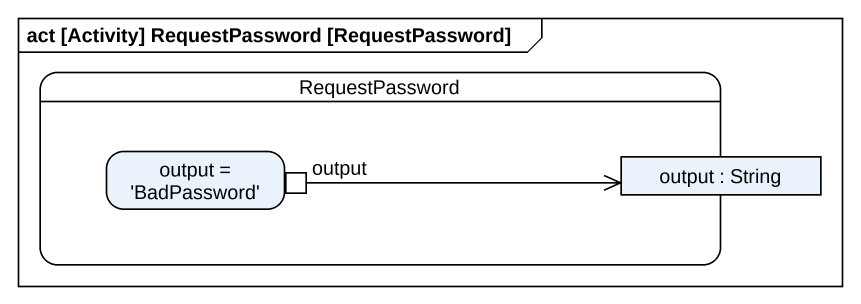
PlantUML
@startuml
mainframe act [Activity] RequestPassword [RequestPassword]
hide empty description
state RequestPassword {
  state "output = 'BadPassword'" as output_BadPassword {
    state output <<outputPin>>
  }
  state "output : String" as output_2 <<object>>
}
output -right-> output_2
@enduml
